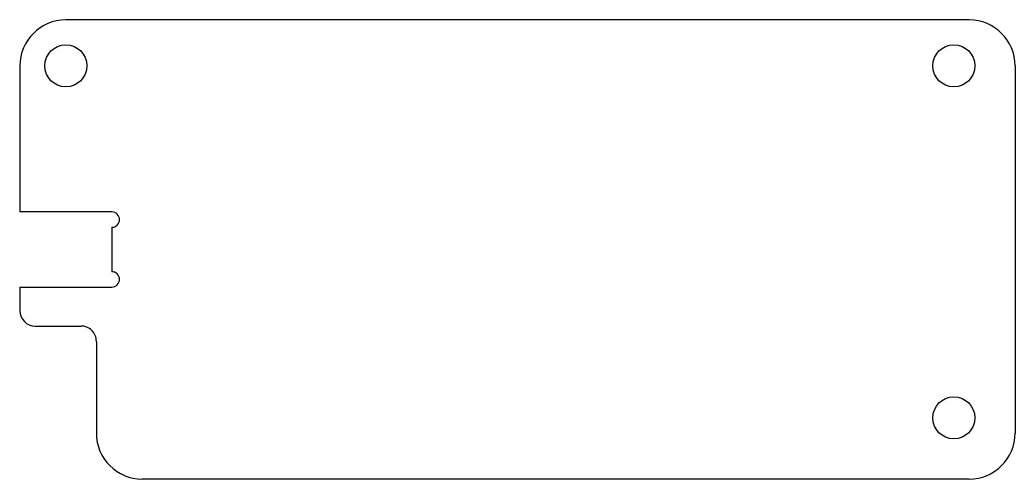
# Model space of a CAD drawing. Header units: millimetres. Extents: x 0 to 65, y 0 to 30.
import ezdxf

# ---------------------------------------------------------------- set-up
doc = ezdxf.new("R2010")
doc.units = ezdxf.units.MM
doc.layers.get('0').update_dxf_attribs({"lineweight": 25, "true_color": 0xffffff})
doc.layers.add('holes', color=1, linetype='Continuous', lineweight=25, true_color=0xff0000)

msp = doc.modelspace()

# ---------------------------------------------------------------- linework, layer by layer
for p, q in [((62, 30), (3, 30)), ((0, 27), (0, 17.45)), ((65, 27), (65, 3)), ((6.005, 17.45), (0, 17.45)), ((6.005, 16.45), (6.006, 13.55)), ((0, 12.55), (0, 11)), ((0.006, 12.55), (6.006, 12.55)), ((1, 10), (3.993, 10)), ((4.993, 9), (4.993, 3)), ((62, 0), (7.993, 0))]:
    msp.add_line(p, q)
for centre, radius, start, end in [((3, 27), 3, 90, 180), ((62, 27), 3, 0, 90), ((6.005, 16.95), 0.5, 270, 90), ((6.006, 13.05), 0.5, 270, 90), ((1, 11), 1, 180, 270), ((3.993, 9), 1, 0, 90.06076), ((7.993, 3), 3, 180, 270), ((62, 3), 3, 270, 360)]:
    msp.add_arc(centre, radius, start, end)
at = {"layer": 'holes'}
for centre in [(3, 27), (61, 27), (61, 4)]:
    msp.add_circle(centre, 1.375, dxfattribs=at)

doc.saveas('drawing.dxf')
